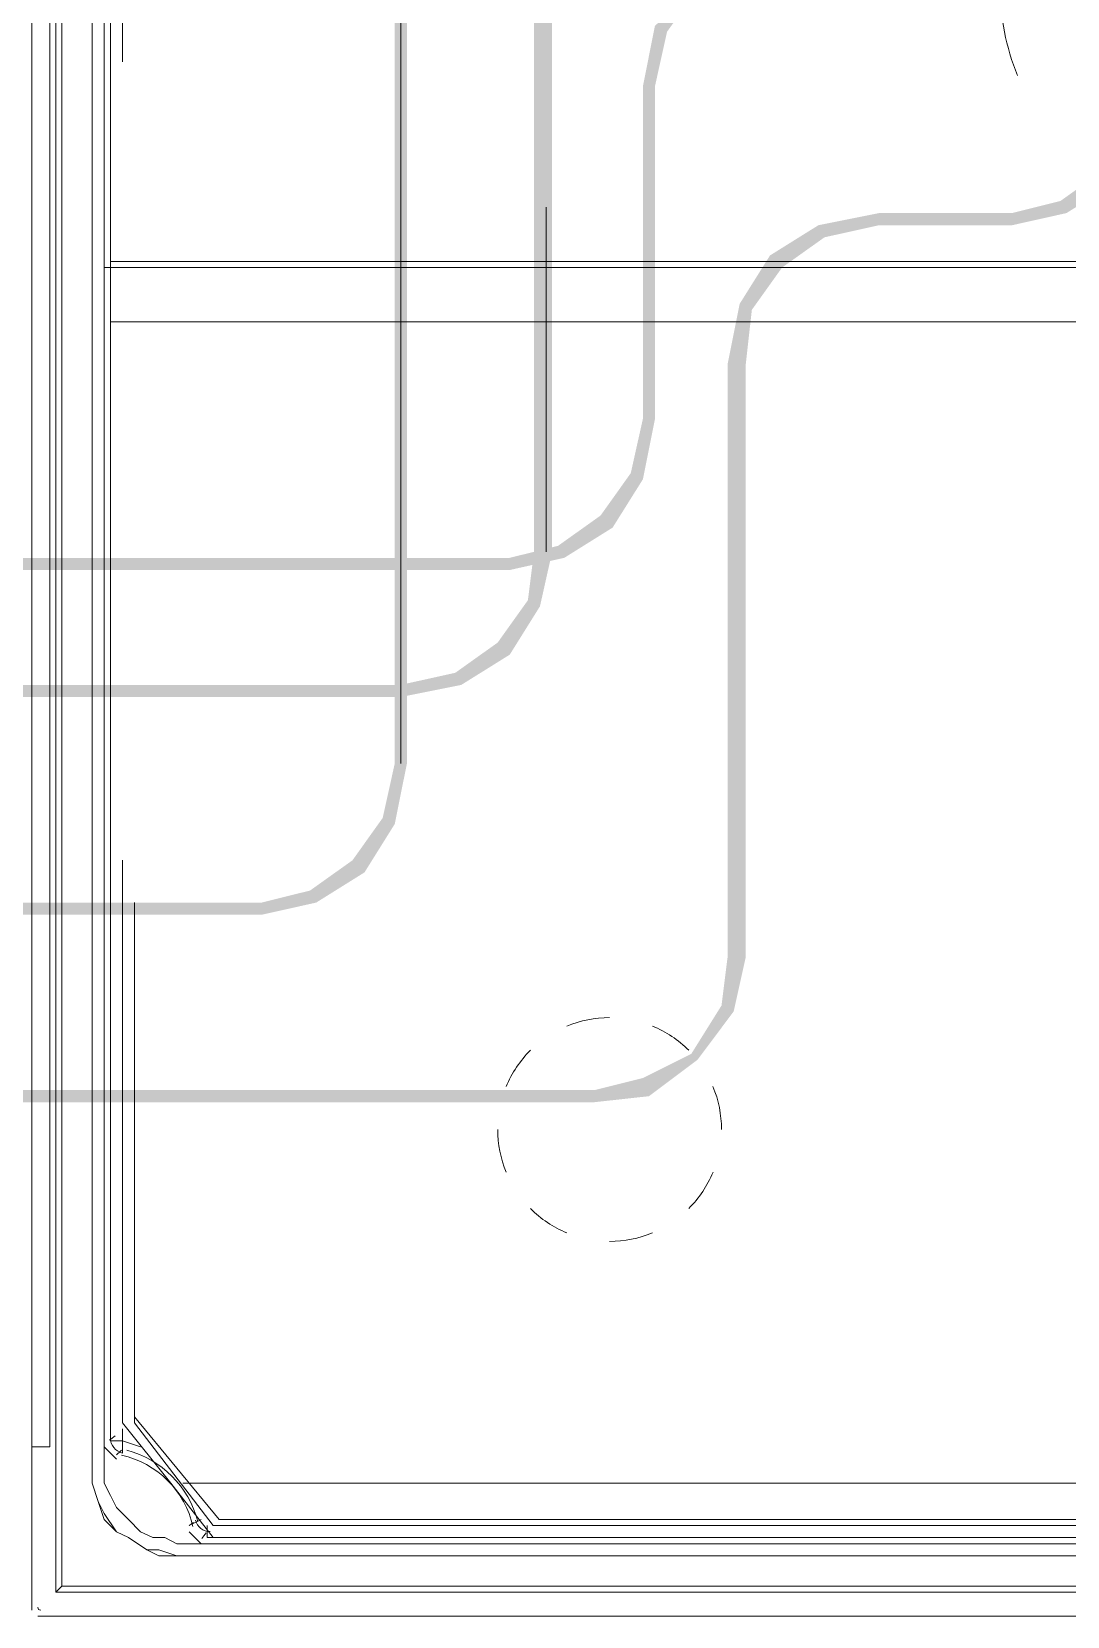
# Model space of a CAD drawing. Header units: millimetres. Extents: x -305 to 1353, y -289 to 1176.
# Drawn here: x 157.66 to 168.89, y 132.65 to 149.85 of the extents above; entities that cross this region are included whole.
import ezdxf

# ---------------------------------------------------------------- set-up
doc = ezdxf.new("R2010")
doc.units = ezdxf.units.MM
doc.header["$MEASUREMENT"] = 0
doc.layers.add('PDF3_0', color=7, linetype='Continuous')

msp = doc.modelspace()

# ---------------------------------------------------------------- linework, layer by layer
at = {"layer": 'PDF3_0', "lineweight": 5}
for points in [[(157.655, 132.713), (157.655, 184.588)], [(158.509, 147.356), (176.042, 147.356)], [(158.509, 142.76), (158.509, 136.718), (158.509, 136.653), (158.509, 136.587), (158.509, 136.521), (158.509, 136.456), (158.509, 136.324), (158.509, 136.193), (158.509, 136.062), (158.509, 135.799), (158.509, 135.602), (158.509, 135.339), (158.509, 135.274), (158.509, 135.208), (158.509, 135.142), (158.509, 135.077)]]:
    msp.add_lwpolyline(points, close=True, dxfattribs=at)
for points in [[(158.509, 134.584, 0.340424), (158.64, 134.42), (158.64, 134.551), (158.509, 134.551), (158.509, 143.613), (158.509, 182.947), (158.443, 183.012), (158.443, 180.189)], [(159.494, 133.698), (159.363, 133.632, 0.006949), (159.411, 133.667)]]:
    msp.add_lwpolyline(points, format="xyb", dxfattribs=at)
for points in [[(158.509, 182.947), (158.64, 182.947), (158.64, 149.523)], [(157.918, 182.553), (157.918, 132.91)], [(157.984, 182.684), (157.984, 132.976)], [(158.312, 180.32), (158.312, 134.223), (158.312, 134.092), (158.378, 133.895), (158.443, 133.763), (158.575, 133.566), (158.706, 133.501), (158.903, 133.37), (159.034, 133.37), (159.231, 133.304), (182.083, 133.304), (182.214, 133.37), (182.411, 133.37), (182.543, 133.501), (182.74, 133.566), (182.805, 133.763), (182.937, 133.895), (182.937, 134.092), (183.002, 134.223), (183.002, 180.32)], [(183.002, 180.32), (183.002, 134.223), (183.002, 134.092), (182.937, 133.895), (182.805, 133.698), (182.74, 133.566), (182.608, 133.501), (182.411, 133.37), (182.214, 133.304), (182.083, 133.304), (159.231, 133.304), (159.034, 133.304), (158.903, 133.37), (158.706, 133.501), (158.575, 133.566), (158.443, 133.698), (158.378, 133.895), (158.312, 134.092), (158.312, 134.223), (158.312, 180.32)], [(182.871, 180.189), (182.871, 134.289), (182.805, 134.092), (182.805, 133.96), (182.74, 133.829), (182.608, 133.698), (182.477, 133.566), (182.346, 133.501), (182.214, 133.501), (182.083, 133.435), (159.231, 133.435), (159.1, 133.501), (158.969, 133.501), (158.837, 133.566), (158.706, 133.698), (158.575, 133.829), (158.509, 133.96), (158.443, 134.092), (158.443, 134.289), (158.443, 180.189)], [(157.655, 134.486), (157.852, 134.486), (157.852, 151.493), (157.655, 151.493)], [(176.042, 147.291), (158.443, 147.291)], [(176.042, 146.7), (158.509, 146.7)], [(158.64, 140.855), (158.64, 134.748), (159.166, 134.092), (159.625, 133.501), (170.263, 133.501), (170.263, 134.092), (170.263, 135.996)], [(158.772, 140.396), (158.772, 134.748), (159.625, 133.632), (170.132, 133.632), (170.132, 135.93), (170.132, 133.698), (159.691, 133.698), (158.772, 134.814), (158.772, 140.33)], [(158.509, 136.718), (158.509, 136.718)], [(158.509, 136.456), (158.509, 136.456)], [(158.509, 135.339), (158.509, 135.339)], [(158.509, 135.077), (158.509, 135.077)], [(158.64, 134.683), (158.64, 134.551), (158.837, 134.486)], [(159.363, 133.566), (159.494, 133.435), (159.231, 133.435), (159.1, 133.501), (158.969, 133.501), (158.837, 133.566), (158.706, 133.698), (158.575, 133.829), (158.509, 133.96), (158.443, 134.092), (158.443, 134.289), (158.443, 134.486), (158.575, 134.354)], [(158.312, 134.223), (158.312, 134.223)], [(159.297, 134.092), (170.132, 134.092)], [(159.625, 133.501), (159.56, 133.501), (159.56, 133.632)], [(159.231, 133.435), (159.231, 133.435)], [(159.231, 133.304), (159.231, 133.304)], [(183.331, 132.976), (157.984, 132.976), (157.918, 132.91), (169.475, 132.91)], [(169.475, 132.647), (157.721, 132.647)]]:
    msp.add_lwpolyline(points, dxfattribs=at)
at = {"layer": 'PDF3_0', "color": 1, "lineweight": 5}
for points in [[(161.661, 141.906), (161.661, 152.018)], [(163.237, 144.204), (163.237, 147.947)]]:
    msp.add_lwpolyline(points, dxfattribs=at)
at = {"layer": 'PDF3_0', "lineweight": 5}
for centre, radius, start, end in [((170.69, 150.344), 2.528, 180.0002, 202.503), ((163.927, 137.932), 1.216, 90.0085, 112.4868), ((163.926, 137.933), 1.215, 45.0085, 67.4969), ((163.926, 137.934), 1.214, 134.9922, 157.5132), ((163.926, 137.933), 1.215, 0.005, 22.5059), ((163.928, 137.933), 1.216, 180.0085, 202.4868), ((163.927, 137.933), 1.214, 314.9922, 337.5132), ((163.926, 137.932), 1.214, 224.9922, 247.5132), ((163.926, 137.934), 1.216, 270.0085, 292.4868), ((160.841, 131.645), 3.738, 127.5847, 128.8041), ((160.734, 132.053), 3.19, 131.2291, 132.5903), ((158.411, 133.402), 1.018, 12.3947, 77.6199), ((158.41, 133.402), 1.084, 14.7615, 75.2483), ((159.592, 133.731), 0.164, 194.7564, 270.0172), ((156.587, 135.833), 3.738, 321.1959, 322.4153), ((157.754, 132.746), 0.0328, 180.0209, 269.9791)]:
    msp.add_arc(centre, radius, start, end, dxfattribs=at)
at = {"layer": 'PDF3_0', "color": 1, "transparency": 33554559}
for points in [[(161.595, 141.906), (161.727, 141.906), (161.595, 154.251)], [(161.727, 141.906), (161.595, 154.251), (161.727, 154.251)], [(163.106, 144.204), (163.303, 144.204), (163.106, 151.624)], [(163.303, 144.204), (163.106, 151.624), (163.303, 151.624)], [(164.879, 150.311), (164.419, 149.917), (164.55, 149.851)], [(164.419, 149.917), (164.55, 149.851), (164.288, 149.26)], [(164.55, 149.851), (164.288, 149.26), (164.419, 149.26)], [(164.288, 145.649), (164.419, 145.649), (164.288, 149.26)], [(164.419, 145.649), (164.288, 149.26), (164.419, 149.26)], [(164.288, 144.992), (164.156, 145.058), (164.419, 145.649)], [(164.156, 145.058), (164.419, 145.649), (164.288, 145.649)], [(163.828, 144.598), (164.288, 144.992), (164.156, 145.058)], [(163.959, 144.467), (163.828, 144.598), (164.288, 144.992)], [(163.368, 144.27), (163.959, 144.467), (163.828, 144.598)], [(163.434, 144.139), (163.368, 144.27), (163.959, 144.467)], [(162.843, 144.139), (163.434, 144.139), (163.368, 144.27)], [(163.171, 143.613), (163.04, 143.679), (163.303, 144.204)], [(163.04, 143.679), (163.303, 144.204), (163.106, 144.204)], [(151.286, 144.139), (151.286, 144.007), (162.843, 144.139)], [(151.286, 144.007), (162.843, 144.139), (162.843, 144.007)], [(162.843, 144.007), (162.843, 144.139), (163.434, 144.139)], [(162.712, 143.219), (163.171, 143.613), (163.04, 143.679)], [(162.843, 143.088), (162.712, 143.219), (163.171, 143.613)], [(162.252, 142.891), (162.843, 143.088), (162.712, 143.219)], [(162.318, 142.76), (162.252, 142.891), (162.843, 143.088)], [(161.661, 142.76), (162.318, 142.76), (162.252, 142.891)], [(147.806, 142.76), (147.806, 142.628), (161.661, 142.76)], [(147.806, 142.628), (161.661, 142.76), (161.661, 142.628)], [(161.661, 142.628), (161.661, 142.76), (162.318, 142.76)], [(161.595, 141.249), (161.464, 141.315), (161.727, 141.906)], [(161.464, 141.315), (161.727, 141.906), (161.595, 141.906)], [(161.136, 140.855), (161.595, 141.249), (161.464, 141.315)], [(161.267, 140.724), (161.136, 140.855), (161.595, 141.249)], [(160.676, 140.527), (161.267, 140.724), (161.136, 140.855)], [(160.742, 140.396), (160.676, 140.527), (161.267, 140.724)], [(141.173, 140.396), (141.173, 140.264), (160.151, 140.396)], [(141.173, 140.264), (160.151, 140.396), (160.151, 140.264)], [(160.151, 140.396), (160.742, 140.396), (160.676, 140.527)], [(160.151, 140.264), (160.151, 140.396), (160.742, 140.396)]]:
    msp.add_solid(points, dxfattribs=at)
at = {"layer": 'PDF3_0', "color": 5, "transparency": 33554559}
for points in [[(168.818, 148.013), (169.409, 148.21), (169.278, 148.341)], [(168.884, 147.882), (168.818, 148.013), (169.409, 148.21)], [(168.293, 147.882), (168.884, 147.882), (168.818, 148.013)], [(166.849, 147.882), (166.849, 147.75), (166.192, 147.75)], [(166.849, 147.882), (166.849, 147.75), (168.293, 147.882)], [(166.849, 147.75), (168.293, 147.882), (168.293, 147.75)], [(168.293, 147.75), (168.293, 147.882), (168.884, 147.882)], [(166.192, 147.75), (166.258, 147.619), (165.667, 147.422)], [(166.258, 147.619), (165.667, 147.422), (165.798, 147.291)], [(166.849, 147.75), (166.192, 147.75), (166.258, 147.619)], [(165.667, 147.422), (165.798, 147.291), (165.338, 146.897)], [(165.798, 147.291), (165.338, 146.897), (165.47, 146.831)], [(165.338, 146.897), (165.47, 146.831), (165.207, 146.24)], [(165.47, 146.831), (165.207, 146.24), (165.404, 146.24)], [(165.207, 139.805), (165.404, 139.805), (165.207, 146.24)], [(165.404, 139.805), (165.207, 146.24), (165.404, 146.24)], [(165.207, 139.805), (165.404, 139.805), (165.207, 144.533)], [(165.404, 139.805), (165.207, 144.533), (165.404, 144.533)], [(165.273, 139.214), (165.141, 139.279), (165.404, 139.805)], [(165.141, 139.279), (165.404, 139.805), (165.207, 139.805)], [(164.813, 138.754), (165.273, 139.214), (165.141, 139.279)], [(164.879, 138.688), (164.813, 138.754), (165.273, 139.214)], [(164.288, 138.491), (164.879, 138.688), (164.813, 138.754)], [(164.353, 138.294), (164.288, 138.491), (164.879, 138.688)], [(157.261, 138.36), (157.261, 138.229), (163.762, 138.36)], [(157.261, 138.229), (163.762, 138.36), (163.762, 138.229)], [(163.762, 138.36), (164.353, 138.294), (164.288, 138.491)], [(163.762, 138.229), (163.762, 138.36), (164.353, 138.294)]]:
    msp.add_solid(points, dxfattribs=at)

doc.saveas('drawing.dxf')
